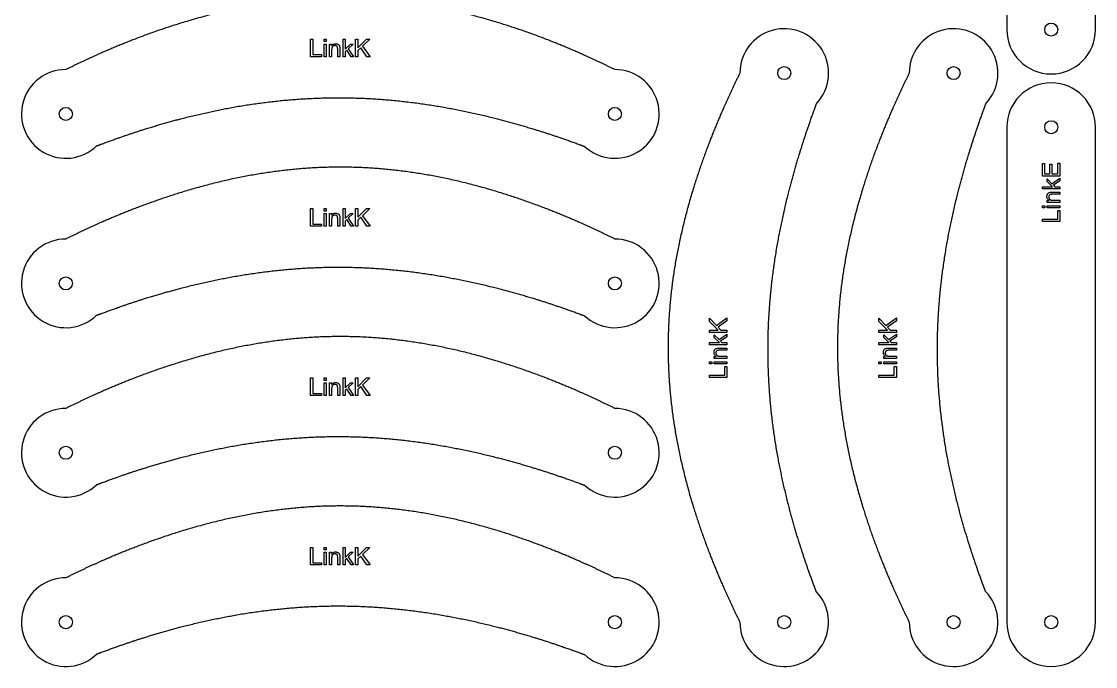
# Model space of a CAD drawing. Header units: millimetres. Extents: x 18 to 1182, y 18 to 1182.
# Drawn here: x 455 to 1182, y 18 to 454 of the extents above; entities that cross this region are included whole.
import ezdxf

# ---------------------------------------------------------------- set-up
doc = ezdxf.new("R2010")
doc.units = ezdxf.units.MM
doc.layers.add('cut', color=5, linetype='Continuous', true_color=0x0000ff)
doc.layers.add('line engraving', color=1, linetype='Continuous', true_color=0xff0000)

msp = doc.modelspace()

# ---------------------------------------------------------------- linework, layer by layer
at = {"layer": 'cut', "color": 5, "true_color": 0x0000ff}
for points in [[(1121.98, 783.6), (1121.98, 448.8, 1), (1181.98, 448.8), (1181.98, 783.6, 1)], [(1121.98, 382.8), (1121.98, 48, 1), (1181.98, 48), (1181.98, 382.8, 1)]]:
    msp.add_lwpolyline(points, format="xyb", close=True, dxfattribs=at)
for centre in [(1151.98, 448.8), (971.39, 419.4), (1085.98, 419.4), (485.41, 391.75), (856.81, 391.75), (1151.98, 382.8), (485.41, 277.17), (856.81, 277.17), (485.41, 162.58), (856.81, 162.58), (485.41, 48), (856.81, 48), (971.39, 48), (1085.98, 48), (1151.98, 48)]:
    msp.add_circle(centre, 4.4, dxfattribs=at)
for centre, start, end in [((971.39, 419.4), -42.93898, 180), ((1085.98, 419.4), -42.93898, 180), ((485.41, 391.75), 90, -46.11126), ((856.81, 391.75), -132.93898, 90), ((485.41, 277.17), 90, -46.11126), ((856.81, 277.17), -132.93898, 90), ((485.41, 162.58), 90, -46.11126), ((856.81, 162.58), -132.93898, 90), ((485.41, 48), 90, -46.11126), ((856.81, 48), -132.93898, 90), ((971.39, 48), -180, 43.88874), ((1085.98, 48), -180, 43.88874)]:
    msp.add_arc(centre, 30, start, end, dxfattribs=at)
for points in [[(856.81, 421.75), (849.38, 425.44), (834.52, 432.49), (812.24, 442.09), (782.53, 452.94), (745.39, 463), (708.25, 469.26), (671.11, 471.4), (633.97, 469.26), (596.83, 463), (559.69, 452.94), (529.98, 442.09), (507.69, 432.49), (492.84, 425.44), (485.41, 421.75)], [(941.39, 419.4), (937.71, 411.97), (930.66, 397.12), (921.05, 374.83), (910.21, 345.12), (900.14, 307.98), (893.88, 270.84), (891.74, 233.7), (893.88, 196.56), (900.14, 159.42), (910.21, 122.28), (921.05, 92.57), (930.66, 70.29), (937.71, 55.43), (941.39, 48)], [(1055.98, 419.4), (1052.29, 411.97), (1045.24, 397.12), (1035.64, 374.83), (1024.79, 345.12), (1014.73, 307.98), (1008.47, 270.84), (1006.33, 233.7), (1008.47, 196.56), (1014.73, 159.42), (1024.79, 122.28), (1035.64, 92.57), (1045.24, 70.29), (1052.29, 55.43), (1055.98, 48)], [(856.81, 307.17), (849.38, 310.85), (834.52, 317.9), (812.24, 327.51), (782.53, 338.35), (745.39, 348.42), (708.25, 354.68), (671.11, 356.82), (633.97, 354.68), (596.83, 348.42), (559.69, 338.35), (529.98, 327.51), (507.69, 317.9), (492.84, 310.85), (485.41, 307.17)], [(856.81, 192.58), (849.38, 196.27), (834.52, 203.32), (812.24, 212.92), (782.53, 223.77), (745.39, 233.83), (708.25, 240.09), (671.11, 242.24), (633.97, 240.09), (596.83, 233.83), (559.69, 223.77), (529.98, 212.92), (507.69, 203.32), (492.84, 196.27), (485.41, 192.58)], [(856.81, 78), (849.38, 81.69), (834.52, 88.73), (812.24, 98.34), (782.53, 109.19), (745.39, 119.25), (708.25, 125.51), (671.11, 127.65), (633.97, 125.51), (596.83, 119.25), (559.69, 109.19), (529.98, 98.34), (507.69, 88.73), (492.84, 81.69), (485.41, 78)]]:
    msp.add_open_spline(points, degree=5, dxfattribs=at)
for points in [[(506.21, 370.13), (509.39, 371.35), (519.93, 375.28), (537.83, 381.48), (563.11, 389.05), (595.83, 396.57), (632.82, 401.84), (669.91, 403.62), (707.1, 401.8), (744.39, 396.51), (777.71, 388.94), (803.6, 381.32), (822.02, 375.07), (832.95, 371.07), (836.37, 369.79)], [(993.01, 68.8), (991.8, 71.99), (987.87, 82.52), (981.67, 100.42), (974.1, 125.71), (966.57, 158.42), (961.31, 195.41), (959.52, 232.5), (961.35, 269.69), (966.64, 306.99), (974.21, 340.3), (981.83, 366.19), (988.08, 384.61), (992.08, 395.54), (993.36, 398.97)], [(1107.6, 68.8), (1106.38, 71.99), (1102.45, 82.52), (1096.25, 100.42), (1088.68, 125.71), (1081.16, 158.42), (1075.89, 195.41), (1074.11, 232.5), (1075.93, 269.69), (1081.23, 306.99), (1088.79, 340.3), (1096.41, 366.19), (1102.66, 384.61), (1106.66, 395.54), (1107.94, 398.97)], [(506.21, 255.55), (509.39, 256.76), (519.93, 260.7), (537.83, 266.89), (563.11, 274.46), (595.83, 281.99), (632.82, 287.25), (669.91, 289.04), (707.1, 287.21), (744.39, 281.92), (777.71, 274.36), (803.6, 266.74), (822.02, 260.48), (832.95, 256.49), (836.37, 255.21)], [(506.21, 140.96), (509.39, 142.18), (519.93, 146.11), (537.83, 152.31), (563.11, 159.88), (595.83, 167.4), (632.82, 172.67), (669.91, 174.46), (707.1, 172.63), (744.39, 167.34), (777.71, 159.77), (803.6, 152.15), (822.02, 145.9), (832.95, 141.9), (836.37, 140.62)], [(506.21, 26.38), (509.39, 27.6), (519.93, 31.53), (537.83, 37.73), (563.11, 45.3), (595.83, 52.82), (632.82, 58.09), (669.91, 59.87), (707.1, 58.04), (744.39, 52.75), (777.71, 45.19), (803.6, 37.57), (822.02, 31.31), (832.95, 27.32), (836.37, 26.04)]]:
    msp.add_open_spline(points, degree=5, knots=[-0.9433543, -0.9433543, -0.9433543, -0.9433543, -0.9433543, -0.9433543, -0.9, -0.8, -0.7, -0.6, -0.5, -0.4, -0.3, -0.2, -0.1, -0.0544049, -0.0544049, -0.0544049, -0.0544049, -0.0544049, -0.0544049], dxfattribs=at)
at = {"layer": 'line engraving', "color": 1, "true_color": 0xff0000}
for points in [[(651.01, 430.47), (651.01, 442.33), (652.58, 442.33), (652.58, 431.87), (658.42, 431.87), (658.42, 430.47), (651.01, 430.47)], [(660.11, 440.66), (660.11, 442.33), (661.57, 442.33), (661.57, 440.66), (660.11, 440.66)], [(660.11, 430.47), (660.11, 439.07), (661.57, 439.07), (661.57, 430.47), (660.11, 430.47)], [(663.78, 430.47), (663.78, 439.07), (665.09, 439.07), (665.09, 437.84), (665.34, 438.18), (665.62, 438.46), (665.92, 438.71), (666.25, 438.91), (666.6, 439.06), (666.99, 439.17), (667.39, 439.24), (667.83, 439.26), (668.21, 439.24), (668.57, 439.19), (668.92, 439.1), (669.26, 438.98), (669.56, 438.83), (669.82, 438.66), (670.05, 438.46), (670.23, 438.25), (670.38, 438.01), (670.51, 437.75), (670.61, 437.47), (670.68, 437.17), (670.72, 436.93), (670.74, 436.62), (670.76, 436.22), (670.76, 435.76), (670.76, 430.47), (669.31, 430.47), (669.31, 435.7), (669.3, 436.12), (669.27, 436.48), (669.21, 436.78), (669.14, 437.03), (669.04, 437.24), (668.9, 437.43), (668.74, 437.59), (668.54, 437.73), (668.31, 437.85), (668.07, 437.93), (667.8, 437.98), (667.52, 438), (667.29, 437.99), (667.07, 437.96), (666.86, 437.91), (666.65, 437.85), (666.46, 437.77), (666.27, 437.67), (666.09, 437.55), (665.91, 437.41), (665.76, 437.24), (665.62, 437.05), (665.5, 436.81), (665.41, 436.55), (665.33, 436.25), (665.28, 435.92), (665.25, 435.56), (665.24, 435.17), (665.24, 430.47), (663.78, 430.47)], [(673, 430.47), (673, 442.33), (674.46, 442.33), (674.46, 435.57), (677.91, 439.07), (679.79, 439.07), (676.51, 435.88), (680.12, 430.47), (678.33, 430.47), (675.49, 434.87), (674.46, 433.88), (674.46, 430.47), (673, 430.47)], [(681.4, 430.47), (681.4, 442.33), (682.97, 442.33), (682.97, 436.45), (688.86, 442.33), (690.99, 442.33), (686.01, 437.53), (691.21, 430.47), (689.14, 430.47), (684.91, 436.48), (682.97, 434.58), (682.97, 430.47), (681.4, 430.47)], [(1157.91, 349.59), (1146.05, 349.59), (1146.05, 358.17), (1147.45, 358.17), (1147.45, 351.16), (1151.08, 351.16), (1151.08, 357.72), (1152.47, 357.72), (1152.47, 351.16), (1156.51, 351.16), (1156.51, 358.44), (1157.91, 358.44), (1157.91, 349.59)], [(1157.91, 341.1), (1146.05, 341.1), (1146.05, 342.56), (1152.81, 342.56), (1149.32, 346), (1149.32, 347.89), (1152.5, 344.6), (1157.91, 348.22), (1157.91, 346.42), (1153.52, 343.58), (1154.5, 342.56), (1157.91, 342.56), (1157.91, 341.1)], [(1157.91, 331.88), (1149.32, 331.88), (1149.32, 333.19), (1150.54, 333.19), (1150.21, 333.44), (1149.92, 333.71), (1149.68, 334.02), (1149.48, 334.35), (1149.32, 334.7), (1149.21, 335.08), (1149.15, 335.49), (1149.12, 335.92), (1149.14, 336.3), (1149.19, 336.67), (1149.28, 337.02), (1149.4, 337.35), (1149.55, 337.66), (1149.72, 337.92), (1149.92, 338.14), (1150.13, 338.33), (1150.37, 338.48), (1150.63, 338.6), (1150.91, 338.7), (1151.21, 338.78), (1151.45, 338.81), (1151.77, 338.84), (1152.16, 338.85), (1152.63, 338.86), (1157.91, 338.86), (1157.91, 337.4), (1152.68, 337.4), (1152.27, 337.39), (1151.9, 337.36), (1151.6, 337.31), (1151.35, 337.23), (1151.14, 337.13), (1150.96, 337), (1150.79, 336.83), (1150.65, 336.63), (1150.53, 336.41), (1150.45, 336.16), (1150.4, 335.9), (1150.38, 335.62), (1150.39, 335.39), (1150.42, 335.17), (1150.47, 334.95), (1150.53, 334.75), (1150.62, 334.55), (1150.72, 334.36), (1150.84, 334.18), (1150.98, 334.01), (1151.14, 333.85), (1151.34, 333.71), (1151.57, 333.6), (1151.83, 333.5), (1152.13, 333.43), (1152.46, 333.38), (1152.82, 333.35), (1153.22, 333.33), (1157.91, 333.33), (1157.91, 331.88)], [(651.01, 315.89), (651.01, 327.75), (652.58, 327.75), (652.58, 317.29), (658.42, 317.29), (658.42, 315.89), (651.01, 315.89)], [(660.11, 326.07), (660.11, 327.75), (661.57, 327.75), (661.57, 326.07), (660.11, 326.07)], [(673, 315.89), (673, 327.75), (674.46, 327.75), (674.46, 320.99), (677.91, 324.48), (679.79, 324.48), (676.51, 321.29), (680.12, 315.89), (678.33, 315.89), (675.49, 320.28), (674.46, 319.3), (674.46, 315.89), (673, 315.89)], [(681.4, 315.89), (681.4, 327.75), (682.97, 327.75), (682.97, 321.87), (688.86, 327.75), (690.99, 327.75), (686.01, 322.94), (691.21, 315.89), (689.14, 315.89), (684.91, 321.89), (682.97, 320), (682.97, 315.89), (681.4, 315.89)], [(1147.72, 328.21), (1146.05, 328.21), (1146.05, 329.66), (1147.72, 329.66), (1147.72, 328.21)], [(1157.91, 328.21), (1149.32, 328.21), (1149.32, 329.66), (1157.91, 329.66), (1157.91, 328.21)], [(660.11, 315.89), (660.11, 324.48), (661.57, 324.48), (661.57, 315.89), (660.11, 315.89)], [(663.78, 315.89), (663.78, 324.48), (665.09, 324.48), (665.09, 323.26), (665.34, 323.59), (665.62, 323.88), (665.92, 324.12), (666.25, 324.32), (666.6, 324.48), (666.99, 324.59), (667.39, 324.65), (667.83, 324.68), (668.21, 324.66), (668.57, 324.61), (668.92, 324.52), (669.26, 324.4), (669.56, 324.25), (669.82, 324.07), (670.05, 323.88), (670.23, 323.66), (670.38, 323.43), (670.51, 323.17), (670.61, 322.89), (670.68, 322.59), (670.72, 322.35), (670.74, 322.03), (670.76, 321.64), (670.76, 321.17), (670.76, 315.89), (669.31, 315.89), (669.31, 321.12), (669.3, 321.53), (669.27, 321.89), (669.21, 322.2), (669.14, 322.45), (669.04, 322.66), (668.9, 322.84), (668.74, 323.01), (668.54, 323.15), (668.31, 323.27), (668.07, 323.35), (667.8, 323.4), (667.52, 323.41), (667.29, 323.4), (667.07, 323.38), (666.86, 323.33), (666.65, 323.27), (666.46, 323.18), (666.27, 323.08), (666.09, 322.96), (665.91, 322.82), (665.76, 322.66), (665.62, 322.46), (665.5, 322.23), (665.41, 321.97), (665.33, 321.67), (665.28, 321.34), (665.25, 320.98), (665.24, 320.58), (665.24, 315.89), (663.78, 315.89)], [(1157.91, 319.11), (1146.05, 319.11), (1146.05, 320.67), (1156.51, 320.67), (1156.51, 326.52), (1157.91, 326.52), (1157.91, 319.11)], [(932.67, 244), (920.81, 244), (920.81, 245.57), (926.69, 245.57), (920.81, 251.46), (920.81, 253.58), (925.62, 248.61), (932.67, 253.8), (932.67, 251.73), (926.67, 247.51), (928.56, 245.57), (932.67, 245.57), (932.67, 244)], [(1047.26, 244), (1035.4, 244), (1035.4, 245.57), (1041.28, 245.57), (1035.4, 251.46), (1035.4, 253.58), (1040.2, 248.61), (1047.26, 253.8), (1047.26, 251.73), (1041.25, 247.51), (1043.15, 245.57), (1047.26, 245.57), (1047.26, 244)], [(932.67, 235.6), (920.81, 235.6), (920.81, 237.06), (927.58, 237.06), (924.08, 240.5), (924.08, 242.39), (927.27, 239.1), (932.67, 242.72), (932.67, 240.92), (928.28, 238.08), (929.27, 237.06), (932.67, 237.06), (932.67, 235.6)], [(1047.26, 235.6), (1035.4, 235.6), (1035.4, 237.06), (1042.16, 237.06), (1038.67, 240.5), (1038.67, 242.39), (1041.85, 239.1), (1047.26, 242.72), (1047.26, 240.92), (1042.86, 238.08), (1043.85, 237.06), (1047.26, 237.06), (1047.26, 235.6)], [(932.67, 226.38), (924.08, 226.38), (924.08, 227.69), (925.3, 227.69), (924.97, 227.94), (924.68, 228.21), (924.44, 228.52), (924.24, 228.84), (924.09, 229.2), (923.98, 229.58), (923.91, 229.99), (923.89, 230.42), (923.9, 230.8), (923.96, 231.17), (924.04, 231.52), (924.17, 231.85), (924.32, 232.16), (924.49, 232.42), (924.68, 232.64), (924.9, 232.82), (925.14, 232.97), (925.39, 233.1), (925.67, 233.2), (925.97, 233.28), (926.21, 233.31), (926.53, 233.34), (926.92, 233.35), (927.39, 233.36), (932.67, 233.36), (932.67, 231.9), (927.45, 231.9), (927.03, 231.89), (926.67, 231.86), (926.36, 231.81), (926.12, 231.73), (925.91, 231.63), (925.72, 231.5), (925.55, 231.33), (925.41, 231.13), (925.3, 230.9), (925.22, 230.66), (925.17, 230.4), (925.15, 230.11), (925.16, 229.89), (925.19, 229.67), (925.23, 229.45), (925.3, 229.25), (925.38, 229.05), (925.48, 228.86), (925.6, 228.68), (925.74, 228.51), (925.9, 228.35), (926.1, 228.21), (926.33, 228.1), (926.6, 228), (926.89, 227.93), (927.22, 227.88), (927.58, 227.84), (927.98, 227.83), (932.67, 227.83), (932.67, 226.38)], [(1047.26, 226.38), (1038.67, 226.38), (1038.67, 227.69), (1039.89, 227.69), (1039.56, 227.94), (1039.27, 228.21), (1039.02, 228.52), (1038.83, 228.84), (1038.67, 229.2), (1038.56, 229.58), (1038.49, 229.99), (1038.47, 230.42), (1038.49, 230.8), (1038.54, 231.17), (1038.63, 231.52), (1038.75, 231.85), (1038.9, 232.16), (1039.07, 232.42), (1039.27, 232.64), (1039.48, 232.82), (1039.72, 232.97), (1039.98, 233.1), (1040.26, 233.2), (1040.56, 233.28), (1040.8, 233.31), (1041.11, 233.34), (1041.51, 233.35), (1041.97, 233.36), (1047.26, 233.36), (1047.26, 231.9), (1042.03, 231.9), (1041.61, 231.89), (1041.25, 231.86), (1040.95, 231.81), (1040.7, 231.73), (1040.49, 231.63), (1040.3, 231.5), (1040.14, 231.33), (1040, 231.13), (1039.88, 230.9), (1039.8, 230.66), (1039.75, 230.4), (1039.73, 230.11), (1039.74, 229.89), (1039.77, 229.67), (1039.82, 229.45), (1039.88, 229.25), (1039.96, 229.05), (1040.07, 228.86), (1040.19, 228.68), (1040.32, 228.51), (1040.49, 228.35), (1040.69, 228.21), (1040.92, 228.1), (1041.18, 228), (1041.48, 227.93), (1041.81, 227.88), (1042.17, 227.84), (1042.56, 227.83), (1047.26, 227.83), (1047.26, 226.38)], [(922.49, 222.7), (920.81, 222.7), (920.81, 224.16), (922.49, 224.16), (922.49, 222.7)], [(932.67, 213.6), (920.81, 213.6), (920.81, 215.17), (931.27, 215.17), (931.27, 221.01), (932.67, 221.01), (932.67, 213.6)], [(932.67, 222.7), (924.08, 222.7), (924.08, 224.16), (932.67, 224.16), (932.67, 222.7)], [(1037.07, 222.7), (1035.4, 222.7), (1035.4, 224.16), (1037.07, 224.16), (1037.07, 222.7)], [(1047.26, 213.6), (1035.4, 213.6), (1035.4, 215.17), (1045.86, 215.17), (1045.86, 221.01), (1047.26, 221.01), (1047.26, 213.6)], [(1047.26, 222.7), (1038.67, 222.7), (1038.67, 224.16), (1047.26, 224.16), (1047.26, 222.7)], [(651.01, 201.31), (651.01, 213.17), (652.58, 213.17), (652.58, 202.71), (658.42, 202.71), (658.42, 201.31), (651.01, 201.31)], [(660.11, 211.49), (660.11, 213.17), (661.57, 213.17), (661.57, 211.49), (660.11, 211.49)], [(673, 201.31), (673, 213.17), (674.46, 213.17), (674.46, 206.4), (677.91, 209.9), (679.79, 209.9), (676.51, 206.71), (680.12, 201.31), (678.33, 201.31), (675.49, 205.7), (674.46, 204.71), (674.46, 201.31), (673, 201.31)], [(681.4, 201.31), (681.4, 213.17), (682.97, 213.17), (682.97, 207.28), (688.86, 213.17), (690.99, 213.17), (686.01, 208.36), (691.21, 201.31), (689.14, 201.31), (684.91, 207.31), (682.97, 205.42), (682.97, 201.31), (681.4, 201.31)], [(660.11, 201.31), (660.11, 209.9), (661.57, 209.9), (661.57, 201.31), (660.11, 201.31)], [(663.78, 201.31), (663.78, 209.9), (665.09, 209.9), (665.09, 208.68), (665.34, 209.01), (665.62, 209.29), (665.92, 209.54), (666.25, 209.74), (666.6, 209.89), (666.99, 210), (667.39, 210.07), (667.83, 210.09), (668.21, 210.07), (668.57, 210.02), (668.92, 209.93), (669.26, 209.81), (669.56, 209.66), (669.82, 209.49), (670.05, 209.3), (670.23, 209.08), (670.38, 208.84), (670.51, 208.58), (670.61, 208.3), (670.68, 208), (670.72, 207.76), (670.74, 207.45), (670.76, 207.06), (670.76, 206.59), (670.76, 201.31), (669.31, 201.31), (669.31, 206.53), (669.3, 206.95), (669.27, 207.31), (669.21, 207.61), (669.14, 207.86), (669.04, 208.07), (668.9, 208.26), (668.74, 208.42), (668.54, 208.57), (668.31, 208.68), (668.07, 208.76), (667.8, 208.81), (667.52, 208.83), (667.29, 208.82), (667.07, 208.79), (666.86, 208.75), (666.65, 208.68), (666.46, 208.6), (666.27, 208.5), (666.09, 208.38), (665.91, 208.24), (665.76, 208.07), (665.62, 207.88), (665.5, 207.65), (665.41, 207.38), (665.33, 207.09), (665.28, 206.76), (665.25, 206.39), (665.24, 206), (665.24, 201.31), (663.78, 201.31)], [(651.01, 86.72), (651.01, 98.58), (652.58, 98.58), (652.58, 88.12), (658.42, 88.12), (658.42, 86.72), (651.01, 86.72)], [(660.11, 96.91), (660.11, 98.58), (661.57, 98.58), (661.57, 96.91), (660.11, 96.91)], [(660.11, 86.72), (660.11, 95.31), (661.57, 95.31), (661.57, 86.72), (660.11, 86.72)], [(663.78, 86.72), (663.78, 95.31), (665.09, 95.31), (665.09, 94.09), (665.34, 94.42), (665.62, 94.71), (665.92, 94.95), (666.25, 95.15), (666.6, 95.31), (666.99, 95.42), (667.39, 95.49), (667.83, 95.51), (668.21, 95.49), (668.57, 95.44), (668.92, 95.35), (669.26, 95.23), (669.56, 95.08), (669.82, 94.91), (670.05, 94.71), (670.23, 94.5), (670.38, 94.26), (670.51, 94), (670.61, 93.72), (670.68, 93.42), (670.72, 93.18), (670.74, 92.86), (670.76, 92.47), (670.76, 92), (670.76, 86.72), (669.31, 86.72), (669.31, 91.95), (669.3, 92.36), (669.27, 92.73), (669.21, 93.03), (669.14, 93.28), (669.04, 93.49), (668.9, 93.67), (668.74, 93.84), (668.54, 93.98), (668.31, 94.1), (668.07, 94.18), (667.8, 94.23), (667.52, 94.25), (667.29, 94.24), (667.07, 94.21), (666.86, 94.16), (666.65, 94.1), (666.46, 94.01), (666.27, 93.91), (666.09, 93.79), (665.91, 93.65), (665.76, 93.49), (665.62, 93.29), (665.5, 93.06), (665.41, 92.8), (665.33, 92.5), (665.28, 92.17), (665.25, 91.81), (665.24, 91.41), (665.24, 86.72), (663.78, 86.72)], [(673, 86.72), (673, 98.58), (674.46, 98.58), (674.46, 91.82), (677.91, 95.31), (679.79, 95.31), (676.51, 92.13), (680.12, 86.72), (678.33, 86.72), (675.49, 91.11), (674.46, 90.13), (674.46, 86.72), (673, 86.72)], [(681.4, 86.72), (681.4, 98.58), (682.97, 98.58), (682.97, 92.7), (688.86, 98.58), (690.99, 98.58), (686.01, 93.78), (691.21, 86.72), (689.14, 86.72), (684.91, 92.72), (682.97, 90.83), (682.97, 86.72), (681.4, 86.72)]]:
    msp.add_lwpolyline(points, dxfattribs=at)

doc.saveas('drawing.dxf')
